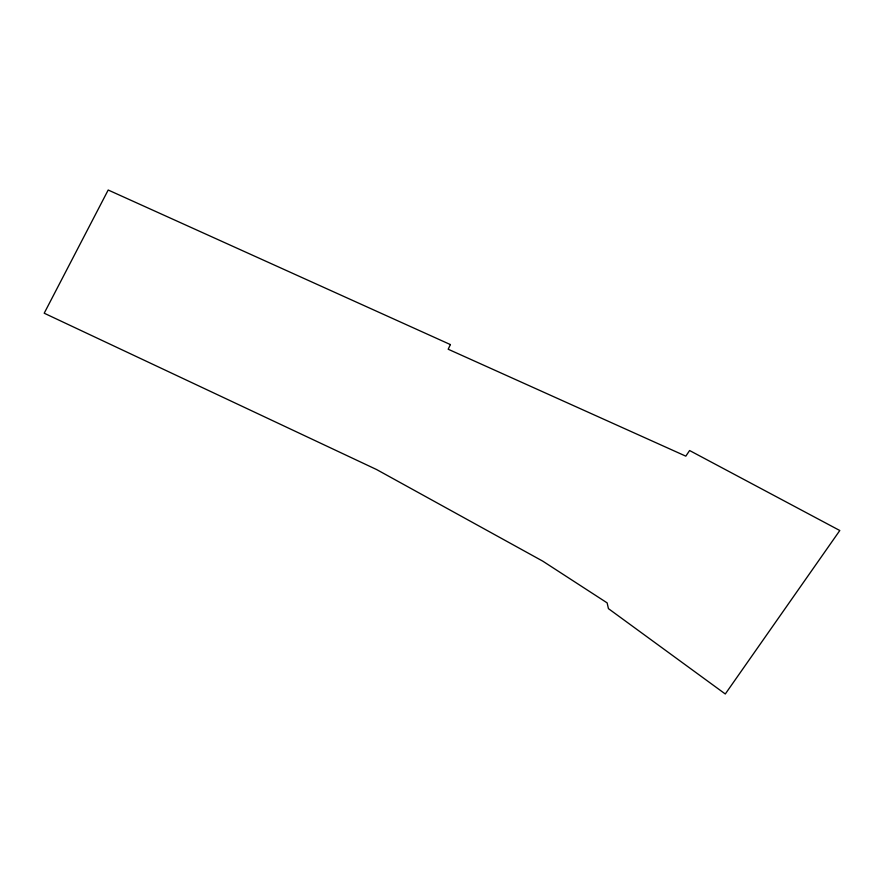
<?xml version="1.0" encoding="UTF-8"?>
<svg xmlns="http://www.w3.org/2000/svg" width="884" height="884" viewBox="0 0 884 884"><rect width="100%" height="100%" fill="white"/><g stroke="black" fill="none" stroke-linecap="round" stroke-linejoin="round"><path stroke-width="1.33" d="M450.398 344.583L448.177 349.224L685.818 456.155L689.608 450.531L839.8 530.522L725.289 693.984L608.435 608.634L607.131 602.877L542.82 561.185L376.606 469.548L44.2 313.212L108.191 190.016L450.398 344.583"/></g></svg>
